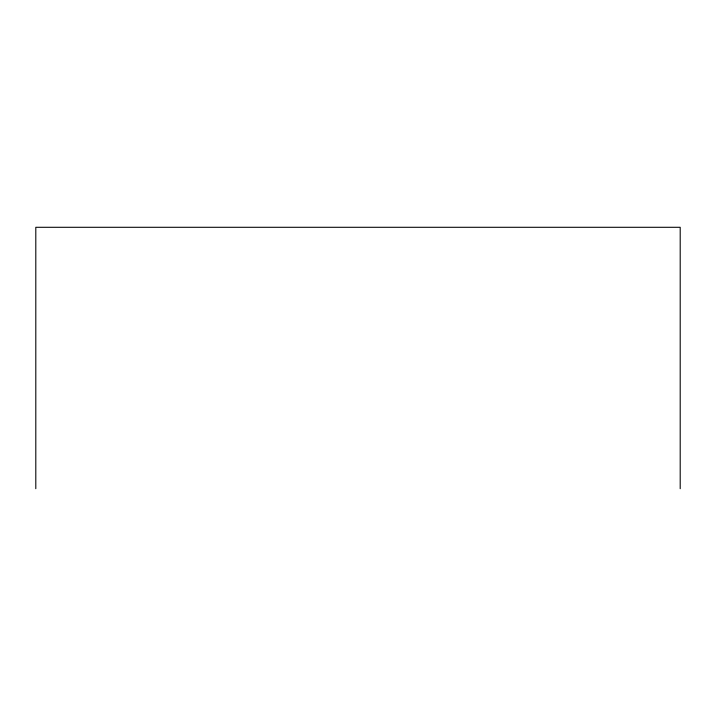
<?xml version="1.0" encoding="UTF-8"?>
<svg xmlns="http://www.w3.org/2000/svg" width="716" height="716" viewBox="0 0 716 716"><rect width="100%" height="100%" fill="white"/><g stroke="black" fill="none" stroke-linecap="round" stroke-linejoin="round"><path stroke-width="1.07" d="M680.2 488.706L680.2 227.294L35.8 227.294L35.8 488.706"/></g></svg>
